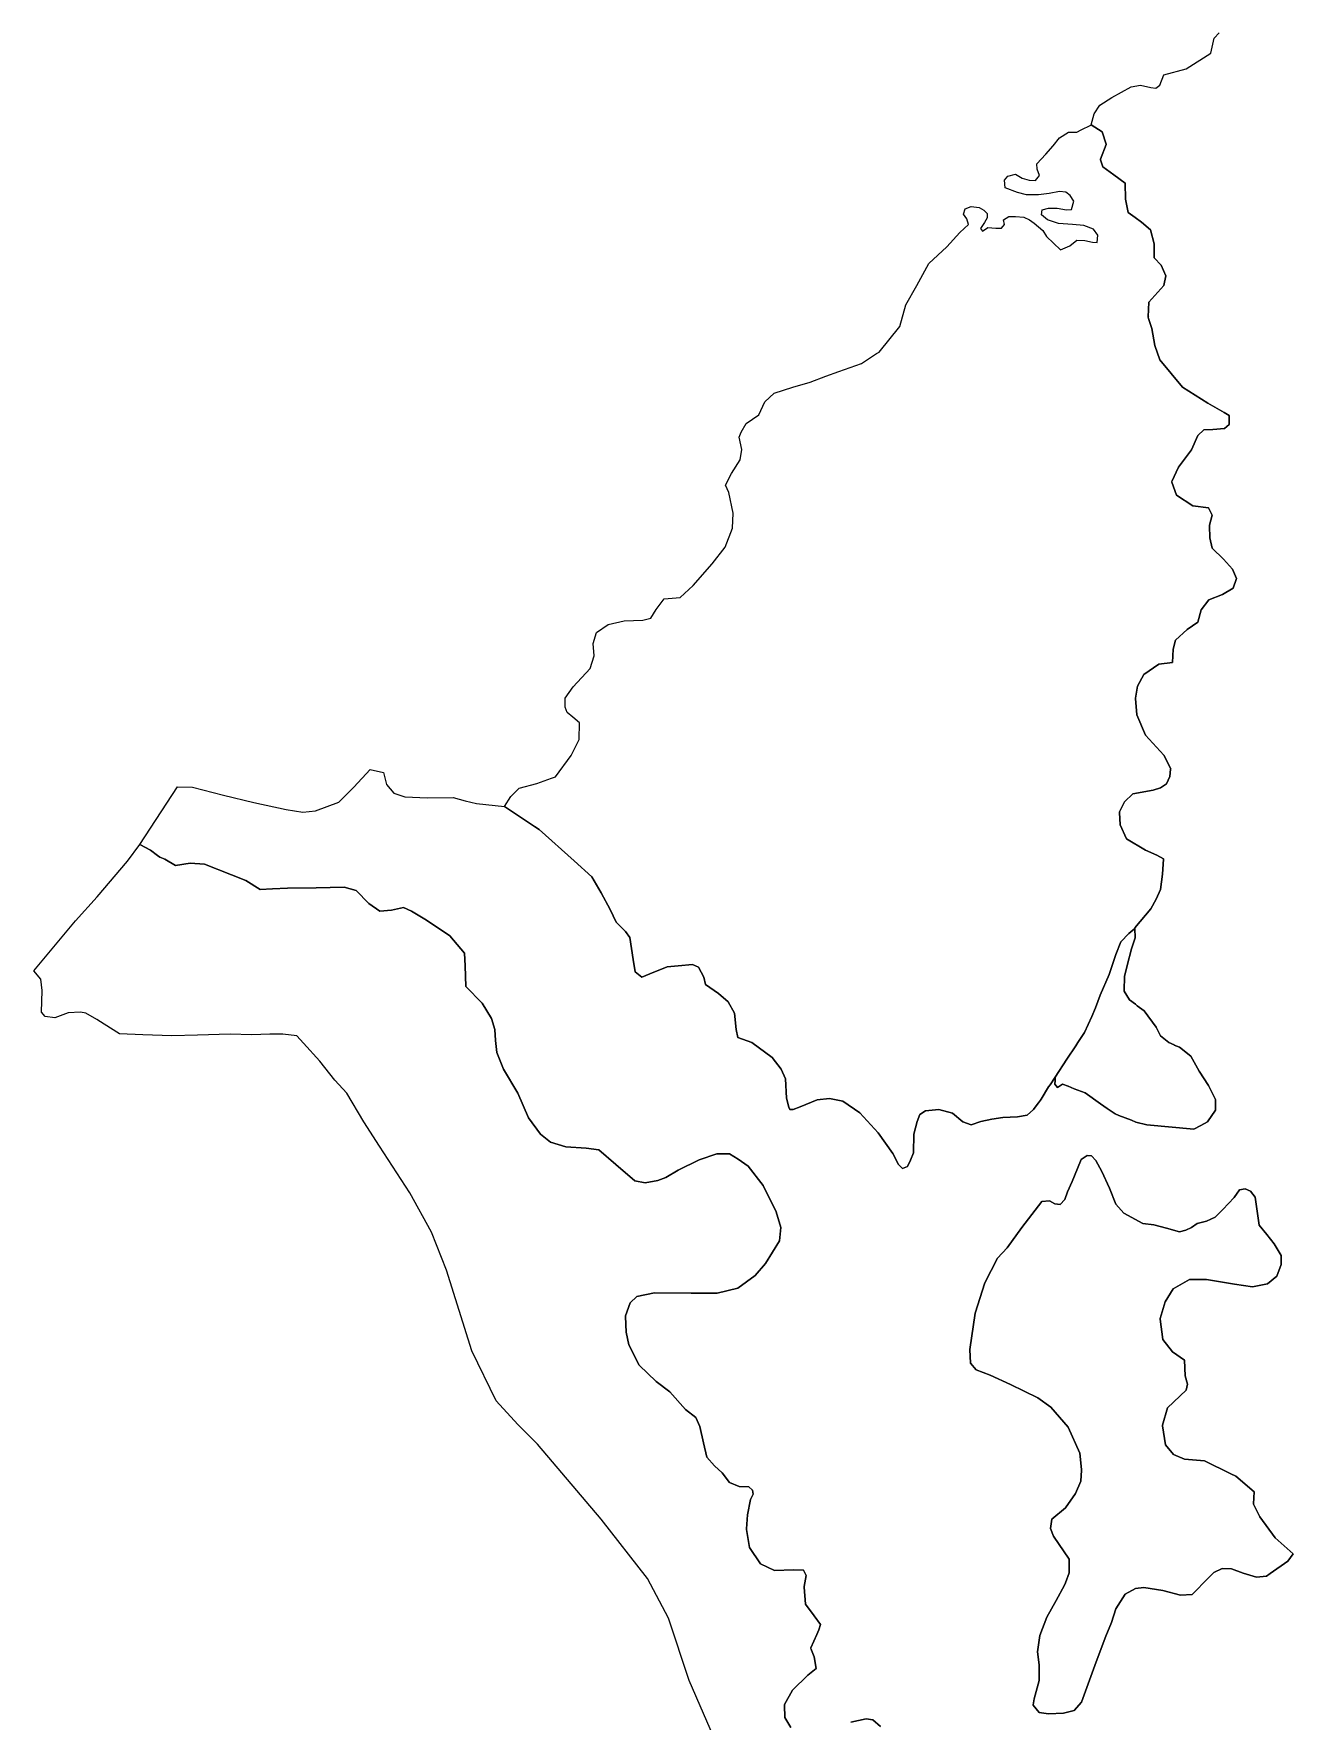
# Model space of a CAD drawing. Header units: inches. Extents: x 288635 to 1232953, y 676945 to 1655780.
# Drawn here: x 385345 to 411421, y 1346914 to 1381854 of the extents above; entities that cross this region are included whole.
import ezdxf

# ---------------------------------------------------------------- set-up
doc = ezdxf.new("R2010")
doc.units = ezdxf.units.IN
doc.header["$MEASUREMENT"] = 0

msp = doc.modelspace()

# ---------------------------------------------------------------- linework, layer by layer
at = {"color": 1}
for points in [[(401017.1825, 1346787.1726), (400896.5323, 1346990.373), (400890.1823, 1347244.3735), (400890.5047, 1347244.9564), (400890.1823, 1347257.8544), (401055.2826, 1347556.305), (401372.7832, 1347867.4556), (401542.1689, 1348005.4735), (401499.7835, 1348247.6755), (401436.2834, 1348419.1258), (401438.9711, 1348425.3499), (401436.2834, 1348432.6067), (401556.9336, 1348712.0073), (401601.3837, 1348807.2575), (401636.4779, 1348918.3891), (401499.7835, 1349098.5772), (401321.9831, 1349339.8777), (401296.5831, 1349689.1284), (401297.286, 1349692.9442), (401296.5831, 1349702.6093), (401339.2185, 1349934.0583), (401283.883, 1350044.7291), (401074.3326, 1350051.0791), (400680.6318, 1350038.3791), (400394.8813, 1350171.7293), (400166.2808, 1350514.63), (400102.7807, 1350882.9307), (400103.4186, 1350892.7118), (400102.7807, 1350896.4116), (400121.8307, 1351188.5122), (400185.3309, 1351506.0129), (400240.4589, 1351616.2688), (400223.4309, 1351695.7324), (400152.4726, 1351767.1732), (399948.6606, 1351771.6679), (399750.2227, 1351857.6577), (399594.7797, 1352059.4029), (399439.3367, 1352204.924), (399277.279, 1352383.5181), (399214.4404, 1352681.175), (399135.0652, 1353015.2121), (399055.69, 1353200.4208), (398837.4084, 1353369.093), (398513.2931, 1353732.8958), (398228.8655, 1353951.1775), (397878.2919, 1354288.5219), (397666.6248, 1354708.5488), (397610.4007, 1354973.1327), (397597.1715, 1355293.9406), (397597.6682, 1355295.3774), (397597.1715, 1355307.4215), (397689.7759, 1355575.3127), (397828.6824, 1355707.6046), (398199.0998, 1355783.6725), (398956.4711, 1355780.3652), (399495.5607, 1355780.3652), (399925.5095, 1355879.5841), (400282.6977, 1356144.168), (400497.6721, 1356388.908), (400787.1892, 1356860.6566), (400813.871, 1357135.7746), (400714.3222, 1357460.6179), (400444.4466, 1358005.6606), (400137.5294, 1358407.8281), (399931.154, 1358550.7034), (399751.2369, 1358661.8286), (399486.6531, 1358661.8286), (399121.5273, 1358540.12), (398687.6098, 1358323.1612), (398433.6093, 1358174.9943), (398264.2756, 1358111.4942), (398004.9834, 1358058.5774), (397788.0247, 1358100.9108), (397396.4406, 1358444.8698), (397047.1899, 1358746.4954), (396782.606, 1358778.2455), (396359.2718, 1358809.9956), (396041.7712, 1358905.2457), (395835.3958, 1359069.2877), (395586.6869, 1359407.9551), (395364.4365, 1359921.2478), (395073.3942, 1360418.6654), (394935.8106, 1360762.6245), (394904.0606, 1361006.0416), (394888.1855, 1361238.8754), (394824.6854, 1361461.1259), (394628.8933, 1361783.9182), (394290.226, 1362127.8772), (394274.351, 1362556.503), (394263.7676, 1362815.7952), (393956.8503, 1363175.6293), (393475.3077, 1363498.4216), (393168.3904, 1363683.6303), (392999.0568, 1363763.0055), (392750.3479, 1363704.797), (392506.9308, 1363688.922), (392284.6803, 1363842.3806), (392020.0965, 1364112.2562), (391771.3876, 1364181.048), (391189.3031, 1364170.4646), (390601.927, 1364159.8813), (390289.718, 1364149.2979), (390035.7175, 1364138.7145), (389734.0919, 1364318.6316), (389438.0193, 1364441.0083), (388882.1319, 1364662.5906), (388580.5063, 1364678.4656), (388278.8806, 1364630.8405), (388057.1771, 1364761.6245), (387952.4838, 1364802.319), (387908.8822, 1364836.3851), (387765.588, 1364948.3412), (387542.0146, 1365064.7581), (388320.8054, 1366262.7972), (388633.0144, 1366252.2139), (389273.3073, 1366088.1719), (389903.0169, 1365934.7132), (390569.7683, 1365791.8379), (390913.7273, 1365733.6295), (391178.3111, 1365765.3796), (391659.8538, 1365945.2966), (391972.0627, 1366257.5055), (392310.7301, 1366622.6313), (392585.8973, 1366559.1311), (392649.3974, 1366310.4223), (392797.5644, 1366130.5053), (393025.1065, 1366051.1301), (393496.0658, 1366035.2551), (394030.5252, 1366040.5468), (394273.9423, 1365971.755), (394512.0678, 1365918.8382), (395092.249, 1365856.3964), (395711.7282, 1365441.5158), (395807.2387, 1365377.55), (396534.8444, 1364729.3196), (396898.6472, 1364398.5897), (397090.4705, 1364067.8599), (397282.2938, 1363723.9009), (397401.3565, 1363459.317), (397599.7944, 1363267.4937), (397684.792, 1363139.6666), (397756.2296, 1362683.2595), (397799.886, 1362429.259), (397934.8237, 1362322.1025), (398101.5116, 1362389.5714), (398458.6998, 1362532.4467), (398688.8877, 1362556.2592), (398982.5758, 1362584.0405), (399109.5761, 1362528.4779), (399216.7325, 1362318.1337), (399252.4514, 1362171.2897), (399522.3269, 1361984.7581), (399720.7648, 1361810.1327), (399851.7338, 1361572.0073), (399887.4526, 1361234.6628), (399923.1715, 1361067.975), (400212.8908, 1360968.756), (400629.6104, 1360655.2242), (400820.1108, 1360413.1299), (400911.3922, 1360218.6608), (400931.236, 1359817.8162), (400978.8611, 1359631.2846), (400998.7049, 1359579.6908), (401066.1737, 1359579.6908), (401211.7473, 1359634.9013), (401562.2685, 1359782.0974), (401823.2553, 1359807.8956), (402094.0821, 1359750.3474), (402447.3015, 1359508.2531), (402824.3335, 1359099.4711), (403129.9279, 1358670.8452), (403248.9906, 1358440.6572), (403328.3658, 1358357.3133), (403435.5222, 1358400.9697), (403494.7271, 1358532.3304), (403562.5225, 1358682.7515), (403566.4912, 1359071.6898), (403633.9601, 1359329.659), (403693.4915, 1359476.5031), (403804.6167, 1359555.8782), (403947.492, 1359563.8157), (404081.6163, 1359583.2585), (404368.1803, 1359504.2844), (404579.8474, 1359325.6903), (404751.8269, 1359266.1589), (404950.2648, 1359328.9976), (405181.7757, 1359381.9143), (405409.9793, 1359414.9873), (405714.2507, 1359428.2165), (405909.3813, 1359461.2895), (406041.6733, 1359577.0449), (406162.4765, 1359739.5044), (406177.5073, 1359751.2721), (406203.3051, 1359794.607), (406353.4914, 1360046.8889), (406385.768, 1360094.3545), (406491.4818, 1360249.816), (406494.9719, 1360180.4339), (406484.3885, 1360106.3504), (406542.4538, 1360032.8719), (406646.9089, 1360106.2127), (406761.328, 1360060.1272), (406885.0343, 1360010.301), (407116.5452, 1359924.3113), (407427.299, 1359699.9441), (407571.7468, 1359600.6363), (407732.0996, 1359490.3937), (407810.9428, 1359459.0883), (408069.4748, 1359356.4359), (408163.9004, 1359318.9434), (408392.5009, 1359261.7933), (409364.0528, 1359172.8931), (409506.8809, 1359250.7993), (409643.4534, 1359325.2934), (409808.5537, 1359566.5939), (409808.5537, 1359788.0634), (409668.8534, 1360080.164), (409472.0031, 1360372.2646), (409300.5527, 1360683.4152), (409065.6022, 1360873.9156), (408953.4901, 1360913.9556), (408954.6416, 1360916.3417), (408845.4358, 1360964.1192), (408673.0876, 1361106.4938), (408583.0013, 1361286.6664), (408335.3508, 1361623.2171), (408187.8733, 1361729.9029), (408155.4838, 1361759.5933), (408027.9195, 1361854.0854), (407922.6, 1362029.6179), (407922.8512, 1362042.6801), (407922.6, 1362043.0988), (407928.2473, 1362336.7612), (407979.8629, 1362559.2422), (408075.0003, 1362906.7005), (408150.8259, 1363134.1776), (408144.8504, 1363331.3705), (408145.2447, 1363331.8406), (408144.8504, 1363344.8514), (408475.0511, 1363738.5522), (408583.0013, 1363935.4026), (408671.9015, 1364138.603), (408716.3515, 1364449.7536), (408734.6313, 1364760.5086), (408735.4016, 1364773.6043), (408595.7013, 1364843.4544), (408360.7508, 1364951.4046), (407967.05, 1365186.3551), (407840.0498, 1365472.1057), (407821.8311, 1365733.2402), (407820.9998, 1365745.1562), (407928.95, 1365948.3566), (408100.4003, 1366113.457), (408520.2684, 1366192.1262), (408672.4042, 1366238.4283), (408798.0815, 1366324.4181), (408864.2275, 1366476.5538), (408882.7171, 1366624.4701), (408884.0713, 1366635.3041), (408738.5501, 1366919.7318), (408361.5181, 1367329.8368), (408182.924, 1367753.171), (408157.1629, 1368088.0653), (408156.4656, 1368097.13), (408196.1532, 1368348.4846), (408328.4451, 1368586.6101), (408639.3312, 1368798.2772), (408923.7588, 1368837.9648), (408936.988, 1369109.1632), (408983.2902, 1369300.9865), (409228.0303, 1369519.2682), (409446.312, 1369671.404), (409512.4579, 1369929.3732), (409671.2082, 1370134.4257), (409955.6359, 1370246.8739), (410180.5322, 1370372.5512), (410244.2305, 1370576.3858), (410160.6884, 1370769.1753), (409975.4797, 1370974.2278), (409743.9688, 1371205.7387), (409691.052, 1371417.4057), (409684.4374, 1371668.7604), (409684.7618, 1371669.9138), (409684.4374, 1371682.2413), (409741.5422, 1371885.2806), (409664.5936, 1372039.1778), (409340.4784, 1372078.8654), (409003.134, 1372303.7617), (408910.5296, 1372568.3455), (408913.1692, 1372574.2846), (408910.5296, 1372581.8264), (409042.8216, 1372879.4833), (409314.02, 1373236.6715), (409446.312, 1373534.3283), (409571.9893, 1373653.3911), (409757.198, 1373660.0057), (409995.3235, 1373679.8495), (410094.5424, 1373765.8392), (410094.5424, 1373950.7962), (409989.515, 1374011.9316), (409651.3645, 1374208.7655), (409128.8113, 1374539.4953), (408659.175, 1375101.736), (408553.3414, 1375399.3929), (408493.8101, 1375749.9665), (408421.0495, 1375981.4774), (408421.5644, 1375993.32), (408421.0495, 1375994.9583), (408434.2787, 1376299.2297), (408738.5501, 1376643.1887), (408782.8388, 1376839.3242), (408685.6334, 1377059.6566), (408540.1122, 1377211.7923), (408540.1122, 1377225.2732), (408540.1122, 1377502.8346), (408467.3517, 1377793.8768), (408282.143, 1377952.6271), (408147.3286, 1378048.9231), (408004.3299, 1378151.065), (407951.4131, 1378428.8781), (407938.1839, 1378759.6079), (407706.6731, 1378931.5874), (407481.7768, 1379096.9523), (407428.86, 1379242.4735), (407431.3746, 1379249.0393), (407428.86, 1379255.9544), (407545.6226, 1379560.8347), (407547.9227, 1379566.8404), (407468.5476, 1379824.8097), (407240.5027, 1379970.505), (407296.2215, 1380197.4372), (407414.7551, 1380375.2375), (407668.7556, 1380536.1045), (408066.6897, 1380756.2383), (408261.4235, 1380790.105), (408473.0906, 1380739.3049), (408574.6908, 1380730.8383), (408659.3576, 1380790.105), (408744.0244, 1381001.7721), (409201.2253, 1381128.7724), (409717.693, 1381450.5064), (409785.4265, 1381763.7737), (409887.0267, 1381873.8405)], [(399807.717, 1345705.1568), (398914.7465, 1347755.6817), (398484.7977, 1349045.5281), (398054.8489, 1349872.3526), (397095.7324, 1351096.053), (395772.8131, 1352650.4832), (395368.8021, 1353061.1174), (394919.0096, 1353547.9517), (394413.6544, 1354582.4746), (393892.4242, 1356254.6446), (393577.5694, 1357043.1045), (393130.4226, 1357855.377), (392506.0047, 1358818.4622), (392177.9207, 1359326.4633), (391826.0242, 1359921.7769), (391577.3154, 1360189.0066), (391265.1064, 1360580.5908), (390931.7307, 1360951.0082), (390788.8555, 1361107.1127), (390500.4591, 1361138.8627), (390233.2293, 1361138.8627), (389857.5203, 1361128.2794), (389413.0194, 1361138.8627), (388733.0388, 1361117.696), (388201.2253, 1361104.4668), (387600.6199, 1361122.9877), (387119.0773, 1361149.4461), (386805.6315, 1361345.4797), (386651.5576, 1361447.1029), (386426.6613, 1361572.7802), (386310.9059, 1361595.9313), (386059.5512, 1361582.7021), (385778.4309, 1361480.1759), (385583.3003, 1361506.6343), (385507.2324, 1361592.624), (385520.4616, 1362042.4166), (385490.6959, 1362280.5421), (385345.1748, 1362449.2143), (386208.3796, 1363487.706), (386658.1722, 1363987.108), (387286.5589, 1364721.3282), (387542.0146, 1365064.7581), (387765.588, 1364948.3412), (387908.8822, 1364836.3851), (387952.4838, 1364802.319), (388057.1771, 1364761.6245), (388057.1771, 1364761.6245), (388278.8806, 1364630.8405), (388580.5063, 1364678.4656), (388882.1319, 1364662.5906), (389438.0193, 1364441.0083), (389734.0919, 1364318.6316), (390035.7175, 1364138.7145), (390289.718, 1364149.2979), (390601.927, 1364159.8813), (391189.3031, 1364170.4646), (391771.3876, 1364181.048), (392020.0965, 1364112.2562), (392284.6803, 1363842.3806), (392506.9308, 1363688.922), (392750.3479, 1363704.797), (392999.0568, 1363763.0055), (393168.3904, 1363683.6303), (393475.3077, 1363498.4216), (393956.8503, 1363175.6293), (394263.7676, 1362815.7952), (394274.351, 1362556.503), (394290.226, 1362127.8772), (394628.8933, 1361783.9182), (394824.6854, 1361461.1259), (394888.1855, 1361238.8754), (394904.0606, 1361006.0416), (394935.8106, 1360762.6245), (395073.3942, 1360418.6654), (395364.4365, 1359921.2478), (395586.6869, 1359407.9551), (395835.3958, 1359069.2877), (396041.7712, 1358905.2457), (396359.2718, 1358809.9956), (396782.606, 1358778.2455), (397047.1899, 1358746.4954), (397396.4406, 1358444.8698), (397788.0247, 1358100.9108), (398004.9834, 1358058.5774), (398264.2756, 1358111.4942), (398433.6093, 1358174.9943), (398687.6098, 1358323.1612), (399121.5273, 1358540.12), (399486.6531, 1358661.8286), (399751.2369, 1358661.8286), (399931.154, 1358550.7034), (400137.5294, 1358407.8281), (400444.4466, 1358005.6606), (400714.3222, 1357460.6179), (400813.871, 1357135.7746), (400787.1892, 1356860.6566), (400497.6721, 1356388.908), (400282.6977, 1356144.168), (399925.5095, 1355879.5841), (399495.5607, 1355780.3652), (398956.4711, 1355780.3652), (398199.0998, 1355783.6725), (397828.6824, 1355707.6046), (397689.7759, 1355575.3127), (397597.1715, 1355307.4215), (397597.6682, 1355295.3774), (397597.1715, 1355293.9406), (397610.4007, 1354973.1327), (397666.6248, 1354708.5488), (397878.2919, 1354288.5219), (398228.8655, 1353951.1775), (398513.2931, 1353732.8958), (398837.4084, 1353369.093), (399055.69, 1353200.4208), (399135.0652, 1353015.2121), (399214.4404, 1352681.175), (399277.279, 1352383.5181), (399439.3367, 1352204.924), (399594.7797, 1352059.4029), (399750.2227, 1351857.6577), (399948.6606, 1351771.6679), (400152.4726, 1351767.1732), (400223.4309, 1351695.7324), (400240.4589, 1351616.2688), (400185.3309, 1351506.0129), (400121.8307, 1351188.5122), (400102.7807, 1350896.4116), (400103.4186, 1350892.7118), (400102.7807, 1350882.9307), (400166.2808, 1350514.63), (400394.8813, 1350171.7293), (400680.6318, 1350038.3791), (401074.3326, 1350051.0791), (401283.883, 1350044.7291), (401339.2185, 1349934.0583), (401296.5831, 1349702.6093), (401297.286, 1349692.9442), (401296.5831, 1349689.1284), (401321.9831, 1349339.8777), (401499.7835, 1349098.5772), (401636.4779, 1348918.3891), (401601.3837, 1348807.2575), (401556.9336, 1348712.0073), (401436.2834, 1348432.6067), (401438.9711, 1348425.3499), (401436.2834, 1348419.1258), (401499.7835, 1348247.6755), (401542.1689, 1348005.4735), (401372.7832, 1347867.4556), (401055.2826, 1347556.305), (400890.1823, 1347257.8544), (400890.5047, 1347244.9564), (400890.1823, 1347244.3735), (400896.5323, 1346990.373), (401017.1825, 1346787.1726)], [(402261.785, 1346895.1228), (402579.2856, 1346964.9729), (402718.9859, 1346939.5729), (402877.7362, 1346806.2226)], [(402877.7362, 1346806.2226), (402718.9859, 1346939.5729), (402579.2856, 1346964.9729), (402261.785, 1346895.1228)]]:
    msp.add_lwpolyline(points, dxfattribs=at)
for points in [[(407706.6731, 1378931.5874), (407938.1839, 1378759.6079), (407951.4131, 1378428.8781), (408004.3299, 1378151.065), (408147.3286, 1378048.9231), (408282.143, 1377952.6271), (408467.3517, 1377793.8768), (408540.1122, 1377502.8346), (408540.1122, 1377225.2732), (408540.1122, 1377211.7923), (408685.6334, 1377059.6566), (408782.8388, 1376839.3242), (408738.5501, 1376643.1887), (408434.2787, 1376299.2297), (408421.0495, 1375994.9583), (408421.5644, 1375993.32), (408421.0495, 1375981.4774), (408493.8101, 1375749.9665), (408553.3414, 1375399.3929), (408659.175, 1375101.736), (409128.8113, 1374539.4953), (409651.3645, 1374208.7655), (409989.515, 1374011.9316), (410094.5424, 1373950.7962), (410094.5424, 1373765.8392), (409995.3235, 1373679.8495), (409757.198, 1373660.0057), (409571.9893, 1373653.3911), (409446.312, 1373534.3283), (409314.02, 1373236.6715), (409042.8216, 1372879.4833), (408910.5296, 1372581.8264), (408913.1692, 1372574.2846), (408910.5296, 1372568.3455), (409003.134, 1372303.7617), (409340.4784, 1372078.8654), (409664.5936, 1372039.1778), (409741.5422, 1371885.2806), (409684.4374, 1371682.2413), (409684.7618, 1371669.9138), (409684.4374, 1371668.7604), (409691.052, 1371417.4057), (409743.9688, 1371205.7387), (409975.4797, 1370974.2278), (410160.6884, 1370769.1753), (410244.2305, 1370576.3858), (410180.5322, 1370372.5512), (409955.6359, 1370246.8739), (409671.2082, 1370134.4257), (409512.4579, 1369929.3732), (409446.312, 1369671.404), (409228.0303, 1369519.2682), (408983.2902, 1369300.9865), (408936.988, 1369109.1632), (408923.7588, 1368837.9648), (408639.3312, 1368798.2772), (408328.4451, 1368586.6101), (408196.1532, 1368348.4846), (408156.4656, 1368097.13), (408157.1629, 1368088.0653), (408182.924, 1367753.171), (408361.5181, 1367329.8368), (408738.5501, 1366919.7318), (408884.0713, 1366635.3041), (408882.7171, 1366624.4701), (408864.2275, 1366476.5538), (408798.0815, 1366324.4181), (408672.4042, 1366238.4283), (408520.2684, 1366192.1262), (408100.4003, 1366113.457), (407928.95, 1365948.3566), (407820.9998, 1365745.1562), (407821.8311, 1365733.2402), (407840.0498, 1365472.1057), (407967.05, 1365186.3551), (408360.7508, 1364951.4046), (408595.7013, 1364843.4544), (408735.4016, 1364773.6043), (408734.6313, 1364760.5086), (408716.3515, 1364449.7536), (408671.9015, 1364138.603), (408583.0013, 1363935.4026), (408475.0511, 1363738.5522), (408144.8504, 1363344.8514), (408145.2447, 1363331.8406), (408144.8504, 1363331.3705), (408015.0191, 1363227.7859), (407852.3, 1363049.1918), (407749.1123, 1362787.2538), (407610.2058, 1362374.503), (407424.9463, 1361946.2862), (407327.5413, 1361686.5396), (407254.4876, 1361507.9638), (407100.263, 1361175.1634), (406964.5521, 1360965.4283), (406921.6872, 1360899.1826), (406734.9943, 1360623.2018), (406491.4818, 1360249.816), (406385.768, 1360094.3545), (406353.4914, 1360046.8889), (406203.3051, 1359794.607), (406177.5073, 1359751.2721), (406162.4765, 1359739.5044), (406041.6733, 1359577.0449), (405909.3813, 1359461.2895), (405714.2507, 1359428.2165), (405409.9793, 1359414.9873), (405181.7757, 1359381.9143), (404950.2648, 1359328.9976), (404751.8269, 1359266.1589), (404579.8474, 1359325.6903), (404368.1803, 1359504.2844), (404081.6163, 1359583.2585), (403947.492, 1359563.8157), (403804.6167, 1359555.8782), (403693.4915, 1359476.5031), (403633.9601, 1359329.659), (403566.4912, 1359071.6898), (403562.5225, 1358682.7515), (403494.7271, 1358532.3304), (403435.5222, 1358400.9697), (403328.3658, 1358357.3133), (403248.9906, 1358440.6572), (403129.9279, 1358670.8452), (402824.3335, 1359099.4711), (402447.3015, 1359508.2531), (402094.0821, 1359750.3474), (401823.2553, 1359807.8956), (401562.2685, 1359782.0974), (401211.7473, 1359634.9013), (401066.1737, 1359579.6908), (400998.7049, 1359579.6908), (400978.8611, 1359631.2846), (400931.236, 1359817.8162), (400911.3922, 1360218.6608), (400820.1108, 1360413.1299), (400629.6104, 1360655.2242), (400212.8908, 1360968.756), (399923.1715, 1361067.975), (399887.4526, 1361234.6628), (399851.7338, 1361572.0073), (399720.7648, 1361810.1327), (399522.3269, 1361984.7581), (399252.4514, 1362171.2897), (399216.7325, 1362318.1337), (399109.5761, 1362528.4779), (398982.5758, 1362584.0405), (398688.8877, 1362556.2592), (398458.6998, 1362532.4467), (398101.5116, 1362389.5714), (397934.8237, 1362322.1025), (397799.886, 1362429.259), (397756.2296, 1362683.2595), (397684.792, 1363139.6666), (397599.7944, 1363267.4937), (397401.3565, 1363459.317), (397282.2938, 1363723.9009), (397090.4705, 1364067.8599), (396898.6472, 1364398.5897), (396534.8444, 1364729.3196), (395807.2387, 1365377.55), (395711.7282, 1365441.5158), (395092.249, 1365856.3964), (395223.5535, 1366063.4095), (395395.0039, 1366234.8598), (395763.3046, 1366330.11), (396066.1096, 1366439.3184), (396150.6554, 1366469.8103), (396474.506, 1366907.9612), (396639.6063, 1367244.5118), (396645.9564, 1367587.4125), (396508.4053, 1367701.4792), (396385.6058, 1367803.3129), (396347.5058, 1367911.2632), (396347.5058, 1368095.4135), (396512.6061, 1368330.364), (396861.8568, 1368711.3648), (396944.407, 1368971.7153), (396925.3569, 1369225.7158), (396995.2071, 1369454.3162), (397236.5075, 1369625.7666), (397566.7082, 1369695.6167), (397954.059, 1369714.6668), (398119.1593, 1369752.7668), (398233.4595, 1369930.5672), (398398.5599, 1370152.8176), (398728.7605, 1370184.5677), (398995.4611, 1370432.2182), (399389.1618, 1370876.7191), (399662.2124, 1371225.9698), (399814.6127, 1371619.6706), (399827.3127, 1371924.4712), (399738.4125, 1372356.2721), (399668.5624, 1372508.6724), (399789.2126, 1372749.9728), (399973.363, 1373029.3734), (400005.1131, 1373245.2738), (399947.963, 1373499.2743), (399991.1302, 1373603.5951), (400092.4258, 1373783.4374), (400354.3638, 1373960.7086), (400478.7182, 1374235.8758), (400671.8644, 1374413.147), (401058.1569, 1374534.8556), (401420.6367, 1374638.0433), (401740.9236, 1374763.1697), (402014.9641, 1374864.4456), (402479.328, 1375025.1869), (402791.8805, 1375230.5786), (402850.0676, 1375259.6721), (403276.6925, 1375792.8416), (403403.6928, 1376242.6342), (403631.2349, 1376644.8016), (403879.9437, 1377099.8859), (404250.3612, 1377443.8449), (404520.2367, 1377740.1788), (404694.862, 1377904.2208), (404663.112, 1378020.6377), (404594.3202, 1378115.8879), (404631.3619, 1378227.0131), (404753.0705, 1378279.9299), (404917.1125, 1378253.4715), (405017.6544, 1378200.5547), (405081.1545, 1378131.7629), (405081.1545, 1378041.8044), (405028.2377, 1377946.5542), (404948.8626, 1377819.554), (404985.9043, 1377766.6372), (405097.0295, 1377846.0124), (405261.0715, 1377830.1373), (405382.7801, 1377830.1373), (405440.9885, 1377904.2208), (405425.1135, 1378004.7627), (405530.947, 1378073.5545), (405673.8223, 1378073.5545), (405843.156, 1378057.6795), (405959.5729, 1377999.471), (406054.8231, 1377930.6792), (406150.0733, 1377856.5957), (406240.0318, 1377782.5122), (406309.539, 1377656.1098), (406605.1575, 1377380.3448), (406795.6579, 1377459.7199), (406938.5332, 1377581.4285), (407107.8669, 1377576.1368), (407266.6172, 1377539.0951), (407361.8674, 1377533.8034), (407377.7424, 1377687.2621), (407282.4922, 1377808.9706), (407084.6664, 1377882.4819), (406853.8664, 1377904.2208), (406562.8241, 1377925.3875), (406335.282, 1378004.7627), (406208.2817, 1378105.3046), (406224.1568, 1378211.1381), (406356.4487, 1378242.8882), (406531.074, 1378242.8882), (406726.8661, 1378211.1381), (406827.408, 1378216.4298), (406880.3247, 1378385.7635), (406800.9496, 1378507.472), (406716.2828, 1378576.2638), (406583.9908, 1378586.8472), (406367.0321, 1378549.8054), (406144.7816, 1378518.0554), (405896.0728, 1378518.0554), (405710.8641, 1378565.6805), (405456.8636, 1378666.2223), (405446.2802, 1378819.681), (405515.072, 1378904.3478), (405668.5307, 1378946.6812), (405806.1143, 1378867.3061), (405954.2812, 1378819.681), (406086.5732, 1378814.3893), (406171.24, 1378920.2229), (406118.3232, 1379052.5148), (406113.0315, 1379158.3483), (406298.2403, 1379359.4321), (406451.6989, 1379534.0574), (406583.9908, 1379698.0994), (406769.1995, 1379814.5163), (406943.8249, 1379814.5163), (407028.4917, 1379867.4331), (407230.4221, 1379963.4645), (407240.5027, 1379970.505), (407468.5476, 1379824.8097), (407547.9227, 1379566.8404), (407545.6226, 1379560.8347), (407428.86, 1379255.9544), (407431.3746, 1379249.0393), (407428.86, 1379242.4735), (407481.7768, 1379096.9523), (407706.6731, 1378931.5874)], [(409472.0031, 1360372.2646), (409668.8534, 1360080.164), (409808.5537, 1359788.0634), (409808.5537, 1359566.5939), (409643.4534, 1359325.2934), (409506.8809, 1359250.7993), (409364.0528, 1359172.8931), (408392.5009, 1359261.7933), (408163.9004, 1359318.9434), (408069.4748, 1359356.4359), (407810.9428, 1359459.0883), (407732.0996, 1359490.3937), (407571.7468, 1359600.6363), (407427.299, 1359699.9441), (407116.5452, 1359924.3113), (406885.0343, 1360010.301), (406761.328, 1360060.1272), (406646.9089, 1360106.2127), (406542.4538, 1360032.8719), (406484.3885, 1360106.3504), (406494.9719, 1360180.4339), (406491.4818, 1360249.816), (406734.9943, 1360623.2018), (406921.6872, 1360899.1826), (406964.5521, 1360965.4283), (407100.263, 1361175.1634), (407254.4876, 1361507.9638), (407327.5413, 1361686.5396), (407424.9463, 1361946.2862), (407610.2058, 1362374.503), (407749.1123, 1362787.2538), (407852.3, 1363049.1918), (408015.0191, 1363227.7859), (408144.8504, 1363331.3705), (408150.8259, 1363134.1776), (408075.0003, 1362906.7005), (407979.8629, 1362559.2422), (407928.2473, 1362336.7612), (407922.6, 1362043.0988), (407922.8512, 1362042.6801), (407922.6, 1362029.6179), (408027.9195, 1361854.0854), (408155.4838, 1361759.5933), (408187.8733, 1361729.9029), (408335.3508, 1361623.2171), (408583.0013, 1361286.6664), (408673.0876, 1361106.4938), (408845.4358, 1360964.1192), (408954.6416, 1360916.3417), (408953.4901, 1360913.9556), (409065.6022, 1360873.9156), (409300.5527, 1360683.4152), (409472.0031, 1360372.2646)], [(407746.0046, 1357618.5816), (407912.6924, 1357432.05), (408305.5994, 1357221.7058), (408531.8186, 1357189.9557), (408793.7567, 1357126.4556), (409067.601, 1357047.0805), (409198.57, 1357078.8305), (409317.6327, 1357138.3619), (409432.7267, 1357217.737), (409623.2271, 1357269.3309), (409801.8212, 1357348.7061), (409964.5402, 1357511.4251), (410194.7282, 1357757.4881), (410305.8534, 1357920.2072), (410428.8849, 1357936.0822), (410536.0414, 1357888.4571), (410631.2916, 1357765.4256), (410663.0416, 1357574.9253), (410714.6355, 1357185.987), (410873.3858, 1356995.4866), (411024.1986, 1356801.0175), (411171.0427, 1356558.9232), (411171.0427, 1356373.9662), (411083.73, 1356131.872), (410889.2608, 1355969.1529), (410575.729, 1355905.6528), (410202.6657, 1355965.1842), (409623.2271, 1356060.4344), (409273.9764, 1356060.4344), (408936.6319, 1355865.9652), (408766.7691, 1355596.8834), (408665.1689, 1355253.9827), (408666.4278, 1355244.7506), (408665.1689, 1355240.5018), (408722.319, 1354821.401), (408919.1694, 1354561.0505), (409173.1699, 1354389.6001), (409185.8699, 1354065.7495), (409228.8626, 1353893.7787), (409204.92, 1353768.0798), (408817.5692, 1353406.129), (408715.969, 1353044.1783), (408717.2589, 1353035.2925), (408715.969, 1353030.6974), (408773.1191, 1352636.9966), (408944.5695, 1352433.7962), (409173.1699, 1352338.546), (409585.9207, 1352306.796), (410131.8798, 1352039.1689), (410233.622, 1351989.2953), (410613.6942, 1351666.2341), (410595.5728, 1351418.5751), (410596.4359, 1351416.89), (410595.5728, 1351405.0942), (410728.923, 1351144.7436), (411046.4237, 1350712.9428), (411421.2943, 1350381.807), (411306.7742, 1350231.1227), (410945.8557, 1349972.2832), (410867.565, 1349916.1356), (410659.2052, 1349896.2918), (410384.6994, 1349978.9743), (410143.1785, 1350066.9367), (409952.7663, 1350079.5161), (409778.1409, 1349994.8493), (409561.1821, 1349777.8905), (409429.1296, 1349642.8368), (409328.3484, 1349539.7651), (409090.2229, 1349523.89), (408719.8055, 1349619.1402), (408326.4689, 1349684.3208), (408156.9557, 1349665.5946), (407944.5747, 1349545.0567), (407746.1369, 1349238.1395), (407656.1783, 1348955.0347), (407542.4073, 1348671.93), (407341.3235, 1348145.4081), (407039.6979, 1347306.6773), (406883.5935, 1347137.3436), (406666.6347, 1347079.1351), (406357.0716, 1347065.9059), (406163.9254, 1347097.656), (406038.5943, 1347246.4867), (406037.2845, 1347250.9444), (406055.9751, 1347379.7024), (406157.5753, 1347754.3532), (406163.6976, 1348072.7058), (406163.9254, 1348084.5538), (406126.794, 1348350.6621), (406176.6254, 1348687.0241), (406316.3257, 1349068.0249), (406513.1761, 1349410.9256), (406686.1027, 1349727.9577), (406705.5749, 1349779.7936), (406782.3901, 1349984.2788), (406782.3901, 1349997.7597), (406782.3901, 1350254.1544), (406782.3901, 1350267.6353), (406456.952, 1350743.8862), (406394.8287, 1350903.0773), (406421.7435, 1351097.6497), (406703.015, 1351329.6878), (406913.3591, 1351627.3446), (407020.5156, 1351885.3139), (407035.5781, 1352113.6518), (407035.0337, 1352118.88), (407035.5781, 1352127.1327), (407000.6718, 1352462.3584), (406762.5463, 1353006.0782), (406405.3581, 1353418.8291), (406135.4826, 1353613.2982), (405568.257, 1353888.274), (405147.2619, 1354077.6429), (404853.5738, 1354192.7369), (404742.4486, 1354327.6746), (404727.1066, 1354611.4996), (404837.6987, 1355361.9458), (405036.1366, 1355992.9783), (405298.0747, 1356500.9794), (405497.7126, 1356716.7171), (405799.0144, 1357139.7964), (406218.0328, 1357674.1442), (406372.8143, 1357690.0192), (406487.9083, 1357630.4879), (406595.0648, 1357614.6128), (406690.3149, 1357713.8318), (406749.8463, 1357872.5821), (406845.0965, 1358090.8638), (406952.253, 1358360.7393), (407027.6594, 1358543.3022), (407154.6596, 1358630.6149), (407245.9411, 1358618.7086), (407337.2225, 1358527.4272), (407460.254, 1358297.2392), (407619.0043, 1357951.9573), (407746.0046, 1357618.5816)], [(406952.253, 1358360.7393), (406845.0965, 1358090.8638), (406749.8463, 1357872.5821), (406690.3149, 1357713.8318), (406595.0648, 1357614.6128), (406487.9083, 1357630.4879), (406372.8143, 1357690.0192), (406218.0328, 1357674.1442), (405799.0144, 1357139.7964), (405497.7126, 1356716.7171), (405298.0747, 1356500.9794), (405036.1366, 1355992.9783), (404837.6987, 1355361.9458), (404727.1066, 1354611.4996), (404742.4486, 1354327.6746), (404853.5738, 1354192.7369), (405147.2619, 1354077.6429), (405568.257, 1353888.274), (406135.4826, 1353613.2982), (406405.3581, 1353418.8291), (406762.5463, 1353006.0782), (407000.6718, 1352462.3584), (407035.5781, 1352127.1327), (407035.0337, 1352118.88), (407035.5781, 1352113.6518), (407020.5156, 1351885.3139), (406913.3591, 1351627.3446), (406703.015, 1351329.6878), (406421.7435, 1351097.6497), (406394.8287, 1350903.0773), (406456.952, 1350743.8862), (406782.3901, 1350267.6353), (406782.3901, 1350254.1544), (406782.3901, 1349997.7597), (406782.3901, 1349984.2788), (406705.5749, 1349779.7936), (406686.1027, 1349727.9577), (406513.1761, 1349410.9256), (406316.3257, 1349068.0249), (406176.6254, 1348687.0241), (406126.794, 1348350.6621), (406163.9254, 1348084.5538), (406163.6976, 1348072.7058), (406157.5753, 1347754.3532), (406055.9751, 1347379.7024), (406037.2845, 1347250.9444), (406038.5943, 1347246.4867), (406163.9254, 1347097.656), (406357.0716, 1347065.9059), (406666.6347, 1347079.1351), (406883.5935, 1347137.3436), (407039.6979, 1347306.6773), (407341.3235, 1348145.4081), (407542.4073, 1348671.93), (407656.1783, 1348955.0347), (407746.1369, 1349238.1395), (407944.5747, 1349545.0567), (408156.9557, 1349665.5946), (408326.4689, 1349684.3208), (408719.8055, 1349619.1402), (409090.2229, 1349523.89), (409328.3484, 1349539.7651), (409429.1296, 1349642.8368), (409561.1821, 1349777.8905), (409778.1409, 1349994.8493), (409952.7663, 1350079.5161), (410143.1785, 1350066.9367), (410384.6994, 1349978.9743), (410659.2052, 1349896.2918), (410867.565, 1349916.1356), (410945.8557, 1349972.2832), (411306.7742, 1350231.1227), (411421.2943, 1350381.807), (411046.4237, 1350712.9428), (410728.923, 1351144.7436), (410595.5728, 1351405.0942), (410596.4359, 1351416.89), (410595.5728, 1351418.5751), (410613.6942, 1351666.2341), (410233.622, 1351989.2953), (410131.8798, 1352039.1689), (409585.9207, 1352306.796), (409173.1699, 1352338.546), (408944.5695, 1352433.7962), (408773.1191, 1352636.9966), (408715.969, 1353030.6974), (408717.2589, 1353035.2925), (408715.969, 1353044.1783), (408817.5692, 1353406.129), (409204.92, 1353768.0798), (409228.8626, 1353893.7787), (409185.8699, 1354065.7495), (409173.1699, 1354389.6001), (408919.1694, 1354561.0505), (408722.319, 1354821.401), (408665.1689, 1355240.5018), (408666.4278, 1355244.7506), (408665.1689, 1355253.9827), (408766.7691, 1355596.8834), (408936.6319, 1355865.9652), (409273.9764, 1356060.4344), (409623.2271, 1356060.4344), (410202.6657, 1355965.1842), (410575.729, 1355905.6528), (410889.2608, 1355969.1529), (411083.73, 1356131.872), (411171.0427, 1356373.9662), (411171.0427, 1356558.9232), (411024.1986, 1356801.0175), (410873.3858, 1356995.4866), (410714.6355, 1357185.987), (410663.0416, 1357574.9253), (410631.2916, 1357765.4256), (410536.0414, 1357888.4571), (410428.8849, 1357936.0822), (410305.8534, 1357920.2072), (410194.7282, 1357757.4881), (409964.5402, 1357511.4251), (409801.8212, 1357348.7061), (409623.2271, 1357269.3309), (409432.7267, 1357217.737), (409317.6327, 1357138.3619), (409198.57, 1357078.8305), (409067.601, 1357047.0805), (408793.7567, 1357126.4556), (408531.8186, 1357189.9557), (408305.5994, 1357221.7058), (407912.6924, 1357432.05), (407746.0046, 1357618.5816), (407619.0043, 1357951.9573), (407460.254, 1358297.2392), (407337.2225, 1358527.4272), (407245.9411, 1358618.7086), (407154.6596, 1358630.6149), (407027.6594, 1358543.3022), (406952.253, 1358360.7393)]]:
    msp.add_lwpolyline(points, close=True, dxfattribs=at)

doc.saveas('drawing.dxf')
